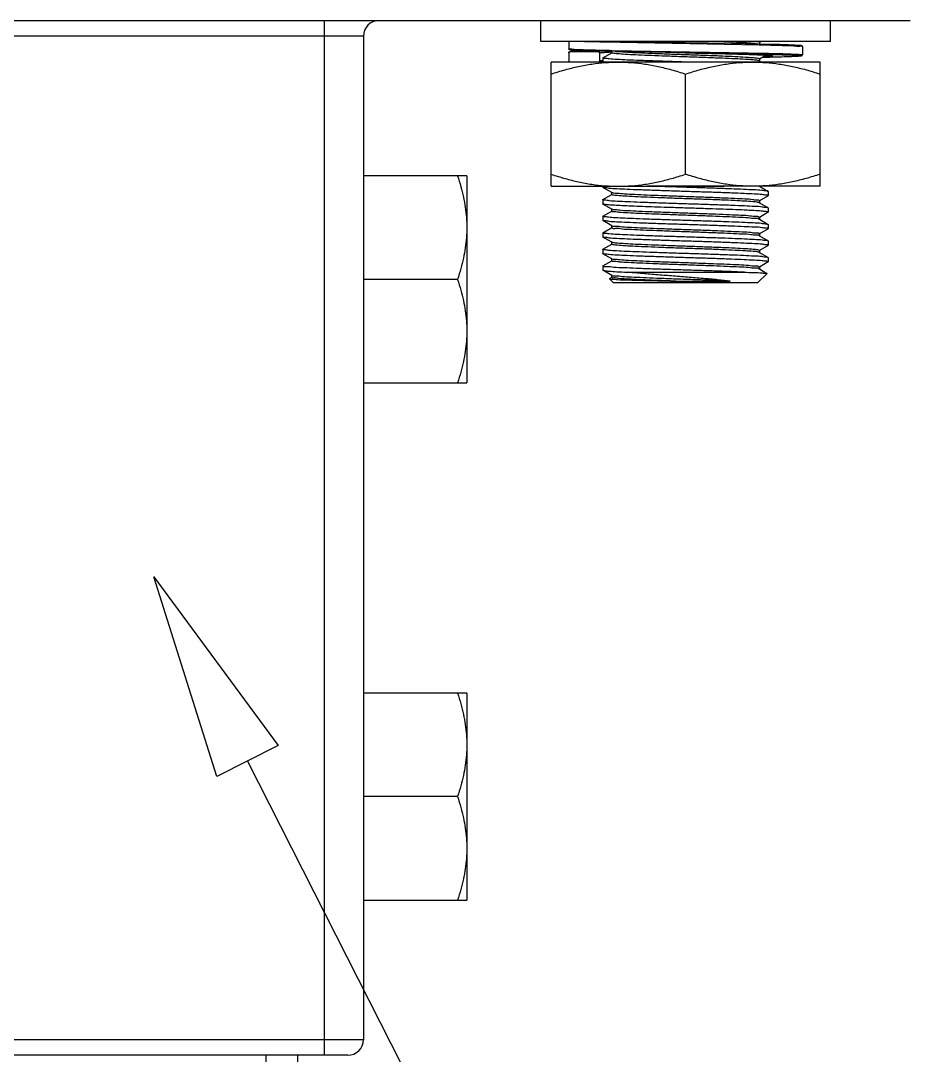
# Model space of a CAD drawing. Extents: x 69728788 to 150676229, y 20327566 to 43663798.
# Drawn here: x 75470162.3 to 75470483.3, y 20765112.2 to 20765485.5 of the extents above; entities that cross this region are included whole.
import ezdxf

# ---------------------------------------------------------------- set-up
doc = ezdxf.new("R2010")
doc.units = 0
doc.header["$LTSCALE"] = 1000
doc.header["$MEASUREMENT"] = 0
doc.layers.get('0').update_dxf_attribs({"linetype": 'CONTINUOUS'})
doc.layers.add('02___PRT_ALL_AXES', color=7, linetype='CONTINUOUS')
doc.layers.add('03___PRT_ALL_CURVES', color=7, linetype='CONTINUOUS')

msp = doc.modelspace()

# ---------------------------------------------------------------- linework, layer by layer
at = {"color": 0, "linetype": 'Continuous'}
for p, q in [((75470483.34, 20765485.54), (75469841.2, 20765485.54)), ((75470271.94, 20765112.2), (75470271.94, 20765485.54)), ((75470285.94, 20765479.94), (75470038.6, 20765479.94)), ((75470285.94, 20765479.94), (75470285.94, 20765117.8)), ((75470360.04, 20765478.07), (75470360.04, 20765475.46)), ((75470362.25, 20765474.87), (75470361.78, 20765474.9)), ((75470362.81, 20765474.84), (75470362.25, 20765474.87)), ((75470363.48, 20765474.81), (75470362.81, 20765474.84)), ((75470364.27, 20765474.77), (75470363.48, 20765474.81)), ((75470365.71, 20765474.72), (75470364.27, 20765474.77)), ((75470368.2, 20765474.64), (75470365.71, 20765474.72)), ((75470365.74, 20765478.07), (75470371.24, 20765477.91)), ((75470371.24, 20765477.91), (75470372.25, 20765477.89)), ((75470372.25, 20765477.89), (75470372.35, 20765477.88)), ((75470372.35, 20765477.88), (75470372.4, 20765477.88)), ((75470372.4, 20765477.88), (75470428.8, 20765476.84)), ((75470375.33, 20765474.83), (75470375.59, 20765474.82)), ((75470375.59, 20765474.82), (75470375.65, 20765474.82)), ((75470375.65, 20765474.82), (75470432.05, 20765473.78)), ((75470381.33, 20765478.07), (75470402.14, 20765477.7)), ((75470386.45, 20765478.07), (75470399.49, 20765477.76)), ((75470386.46, 20765478.07), (75470391.32, 20765477.95)), ((75470391.32, 20765477.95), (75470398.53, 20765477.78)), ((75470398.53, 20765477.78), (75470402.14, 20765477.7)), ((75470399.49, 20765477.76), (75470402.14, 20765477.7)), ((75470402.14, 20765477.7), (75470418.64, 20765477.41)), ((75470402.14, 20765477.7), (75470402.22, 20765477.7)), ((75470428.86, 20765477.7), (75470428.86, 20765477.2)), ((75470428.86, 20765476.83), (75470429.12, 20765476.83)), ((75470429.55, 20765478.07), (75470428.87, 20765477.67)), ((75470429.12, 20765476.83), (75470432.82, 20765476.74)), ((75470444.41, 20765476.2), (75470444.41, 20765473.22)), ((75470360.04, 20765473.96), (75470360.04, 20765473.97)), ((75470360.04, 20765473.96), (75470360.04, 20765470.98)), ((75470370.68, 20765474.34), (75470360.41, 20765474.34)), ((75470370.68, 20765474.57), (75470368.2, 20765474.64)), ((75470383.97, 20765474.28), (75470370.68, 20765474.57)), ((75470371.24, 20765470.98), (75470371.24, 20765473.78)), ((75470371.24, 20765470.98), (75470371.24, 20765470.96)), ((75470372.36, 20765472.1), (75470372.4, 20765472.15)), ((75470372.4, 20765472.15), (75470375.58, 20765473.98)), ((75470375.59, 20765473.96), (75470375.59, 20765474.45)), ((75470395.04, 20765474.09), (75470383.97, 20765474.28)), ((75470399.28, 20765474.01), (75470395.04, 20765474.09)), ((75470399.28, 20765474.01), (75470402.22, 20765473.96)), ((75470402.22, 20765473.96), (75470403, 20765473.94)), ((75470402.22, 20765473.96), (75470403, 20765473.95)), ((75470403, 20765473.95), (75470431.81, 20765473.4)), ((75470405.84, 20765473.88), (75470403, 20765473.94)), ((75470412.93, 20765473.71), (75470405.84, 20765473.88)), ((75470417.77, 20765473.59), (75470412.93, 20765473.71)), ((75470421.82, 20765473.48), (75470417.77, 20765473.59)), ((75470424.36, 20765473.4), (75470421.82, 20765473.48)), ((75470426.5, 20765473.33), (75470424.36, 20765473.4)), ((75470428.26, 20765473.26), (75470426.5, 20765473.33)), ((75470429.69, 20765473.2), (75470428.26, 20765473.26)), ((75470428.8, 20765471.02), (75470428.68, 20765471.07)), ((75470428.81, 20765471.03), (75470429.55, 20765470.6)), ((75470428.86, 20765471.72), (75470428.86, 20765471.03)), ((75470431.32, 20765473.11), (75470428.87, 20765471.7)), ((75470430.49, 20765473.16), (75470429.69, 20765473.2)), ((75470434.9, 20765472.36), (75470429.8, 20765472.24)), ((75470431.18, 20765473.12), (75470430.49, 20765473.16)), ((75470431.76, 20765473.09), (75470431.18, 20765473.12)), ((75470431.32, 20765473.12), (75470431.4, 20765473.11)), ((75470431.4, 20765473.11), (75470432, 20765473.01)), ((75470431.81, 20765473.4), (75470432.04, 20765473.4)), ((75470432.04, 20765473.4), (75470432.09, 20765473.4)), ((75470432.05, 20765473.78), (75470432.1, 20765473.77)), ((75470437.85, 20765472.45), (75470434.9, 20765472.36)), ((75470439.56, 20765472.51), (75470437.85, 20765472.45)), ((75470440.5, 20765472.55), (75470439.56, 20765472.51)), ((75470441.31, 20765472.58), (75470440.5, 20765472.55)), ((75470371.08, 20765470.67), (75470370.86, 20765470.6)), ((75470371.13, 20765470.71), (75470371.08, 20765470.67)), ((75470371.24, 20765470.96), (75470371.13, 20765470.71)), ((75470372.36, 20765470.82), (75470371.95, 20765470.79)), ((75470372.4, 20765425.35), (75470372.36, 20765425.4)), ((75470375.59, 20765423.5), (75470372.4, 20765425.35)), ((75470372.4, 20765420.97), (75470375.58, 20765422.81)), ((75470375.64, 20765423.47), (75470375.59, 20765423.5)), ((75470375.59, 20765422.79), (75470375.59, 20765423.47)), ((75470376, 20765423.37), (75470375.67, 20765423.51)), ((75470428.86, 20765425.8), (75470432.05, 20765423.96)), ((75470432.09, 20765423.91), (75470432.05, 20765423.96)), ((75470372.36, 20765420.92), (75470372.4, 20765420.97)), ((75470372.4, 20765419.37), (75470372.36, 20765419.43)), ((75470375.59, 20765417.53), (75470372.4, 20765419.37)), ((75470428.8, 20765419.85), (75470428.69, 20765419.9)), ((75470428.81, 20765419.86), (75470428.86, 20765419.83)), ((75470428.86, 20765420.55), (75470428.86, 20765419.86)), ((75470428.86, 20765419.83), (75470432.05, 20765417.99)), ((75470432.05, 20765422.36), (75470428.87, 20765420.52)), ((75470372.36, 20765414.95), (75470372.4, 20765415)), ((75470372.4, 20765415), (75470375.58, 20765416.83)), ((75470375.64, 20765417.5), (75470375.59, 20765417.53)), ((75470375.59, 20765416.81), (75470375.59, 20765417.5)), ((75470432.05, 20765416.39), (75470428.87, 20765414.55)), ((75470432.09, 20765417.93), (75470432.05, 20765417.99)), ((75470372.4, 20765413.4), (75470372.36, 20765413.45)), ((75470375.59, 20765411.56), (75470372.4, 20765413.4)), ((75470375.64, 20765411.53), (75470375.59, 20765411.56)), ((75470375.59, 20765410.84), (75470375.59, 20765411.53)), ((75470375.76, 20765411.48), (75470375.74, 20765411.55)), ((75470428.81, 20765413.88), (75470428.86, 20765413.86)), ((75470428.86, 20765414.57), (75470428.86, 20765413.88)), ((75470428.86, 20765413.86), (75470432.05, 20765412.01)), ((75470432.09, 20765411.96), (75470432.05, 20765412.01)), ((75470372.36, 20765408.97), (75470372.4, 20765409.03)), ((75470372.4, 20765409.03), (75470375.58, 20765410.86)), ((75470428.81, 20765407.91), (75470428.81, 20765407.97)), ((75470428.81, 20765407.91), (75470428.86, 20765407.88)), ((75470428.86, 20765408.6), (75470428.86, 20765407.91)), ((75470428.86, 20765407.88), (75470432.05, 20765406.04)), ((75470432.05, 20765410.41), (75470428.87, 20765408.58)), ((75470372.4, 20765407.43), (75470372.36, 20765407.48)), ((75470375.59, 20765405.58), (75470372.4, 20765407.43)), ((75470372.4, 20765403.05), (75470375.58, 20765404.89)), ((75470375.64, 20765405.55), (75470375.59, 20765405.58)), ((75470375.59, 20765404.87), (75470375.59, 20765405.55)), ((75470375.78, 20765405.53), (75470375.66, 20765405.58)), ((75470432.05, 20765404.44), (75470428.87, 20765402.6)), ((75470432.09, 20765405.99), (75470432.05, 20765406.04)), ((75470372.36, 20765403), (75470372.4, 20765403.05)), ((75470372.4, 20765401.45), (75470372.36, 20765401.51)), ((75470375.59, 20765399.61), (75470372.4, 20765401.45)), ((75470428.8, 20765401.92), (75470428.68, 20765401.97)), ((75470428.81, 20765401.94), (75470428.86, 20765401.91)), ((75470428.86, 20765402.63), (75470428.86, 20765401.94)), ((75470428.86, 20765401.91), (75470432.05, 20765400.07)), ((75470432.09, 20765400.01), (75470432.05, 20765400.07)), ((75470372.36, 20765397.03), (75470372.4, 20765397.08)), ((75470372.4, 20765397.08), (75470375.58, 20765398.91)), ((75470375.64, 20765399.58), (75470375.59, 20765399.61)), ((75470375.59, 20765398.89), (75470375.59, 20765399.58)), ((75470375.71, 20765399.48), (75470375.62, 20765399.59)), ((75470428.86, 20765396.65), (75470428.86, 20765395.96)), ((75470432.05, 20765398.47), (75470428.87, 20765396.63)), ((75470372.36, 20765395.53), (75470372.4, 20765395.48)), ((75470375.59, 20765393.64), (75470372.4, 20765395.48)), ((75470374.74, 20765392.46), (75470375.58, 20765392.94)), ((75470375.64, 20765393.61), (75470375.59, 20765393.64)), ((75470375.59, 20765392.92), (75470375.59, 20765393.61)), ((75470381.1, 20765394.79), (75470423.33, 20765394.79)), ((75470428.36, 20765391.05), (75470431.62, 20765394.31)), ((75470428.72, 20765395.92), (75470428.65, 20765396.02)), ((75470428.81, 20765395.96), (75470428.86, 20765395.94)), ((75470428.86, 20765395.94), (75470431.61, 20765394.35)), ((75470431.61, 20765394.35), (75470431.62, 20765394.31)), ((75470376.09, 20765391.05), (75470374.73, 20765392.42)), ((75470376.09, 20765391.05), (75470428.36, 20765391.05)), ((75470398.67, 20765391.55), (75470418.38, 20765391.55)), ((75470285.94, 20765117.8), (75470038.6, 20765117.8)), ((75470280.34, 20765112.2), (75470044.2, 20765112.2)), ((75470250.79, 20765112.2), (75470250.79, 20762077.01)), ((75470262.17, 20765112.2), (75470262.17, 20762077.01))]:
    msp.add_line(p, q, dxfattribs=at)
for points in [[(75470361.78, 20765474.9), (75470361.58, 20765474.91), (75470361.4, 20765474.93), (75470361.23, 20765474.94), (75470361.08, 20765474.95), (75470360.95, 20765474.97), (75470360.83, 20765474.98), (75470360.72, 20765474.99), (75470360.63, 20765475), (75470360.54, 20765475.02), (75470360.47, 20765475.03), (75470360.4, 20765475.05), (75470360.34, 20765475.07), (75470360.27, 20765475.1), (75470360.18, 20765475.15), (75470360.07, 20765475.31), (75470360.04, 20765475.44)], [(75470360.66, 20765474.42), (75470361.22, 20765474.48), (75470362.19, 20765474.54), (75470363.93, 20765474.63), (75470366.04, 20765474.71)], [(75470418.64, 20765477.41), (75470423.75, 20765477.31), (75470428.47, 20765477.21)], [(75470428.47, 20765477.21), (75470432.69, 20765477.11), (75470436.34, 20765477.02), (75470439.34, 20765476.92), (75470441.6, 20765476.82), (75470442.66, 20765476.76), (75470443.2, 20765476.72), (75470443.52, 20765476.69), (75470443.73, 20765476.67), (75470443.87, 20765476.64), (75470443.98, 20765476.62), (75470444.06, 20765476.6), (75470444.14, 20765476.58), (75470444.22, 20765476.54), (75470444.33, 20765476.44), (75470444.41, 20765476.23), (75470444.41, 20765476.2)], [(75470433.39, 20765472.91), (75470433.39, 20765472.91), (75470433.36, 20765472.92), (75470433.31, 20765472.93), (75470433.24, 20765472.94), (75470433.16, 20765472.96), (75470433.05, 20765472.97), (75470432.93, 20765472.99), (75470432.78, 20765473), (75470432.62, 20765473.02), (75470432.44, 20765473.03), (75470432.23, 20765473.05), (75470432.01, 20765473.07), (75470431.76, 20765473.09)], [(75470444.41, 20765473.22), (75470444.41, 20765473.16), (75470444.31, 20765472.96), (75470444.21, 20765472.87), (75470444.13, 20765472.84), (75470444.07, 20765472.81), (75470444, 20765472.8), (75470443.93, 20765472.78), (75470443.84, 20765472.77), (75470443.75, 20765472.75), (75470443.64, 20765472.74), (75470443.51, 20765472.73), (75470443.37, 20765472.71), (75470443.2, 20765472.7), (75470443.01, 20765472.68), (75470442.79, 20765472.67), (75470442.55, 20765472.65), (75470442.28, 20765472.63), (75470441.99, 20765472.62), (75470441.31, 20765472.58)], [(75470371.95, 20765470.79), (75470371.78, 20765470.77), (75470371.62, 20765470.76), (75470371.49, 20765470.74), (75470371.37, 20765470.73), (75470371.27, 20765470.71), (75470371.18, 20765470.7), (75470371.12, 20765470.69)]]:
    msp.add_lwpolyline(points, dxfattribs=at)
at = {"color": 4}
msp.add_lwpolyline([(75470233.02, 20765212.78), (75470210.37, 20765284.8), (75470255.15, 20765224.02)], close=True, dxfattribs=at)
msp.add_lwpolyline([(75470244.09, 20765218.4), (75470423.22, 20764865.6)], dxfattribs=at)
at = {"color": 0, "linetype": 'Continuous'}
for centre, start, end in [((75470291.54, 20765479.94), 90, 180), ((75470280.34, 20765117.8), 270, 0)]:
    msp.add_arc(centre, 5.6, start, end, dxfattribs=at)
for points, start_tangent, end_tangent in [([(75470360.04, 20765475.46), (75470360.44, 20765475.36), (75470361.63, 20765475.26), (75470363.49, 20765475.16), (75470365.78, 20765475.08), (75470368.38, 20765475), (75470371.13, 20765474.93), (75470373.96, 20765474.86), (75470375.33, 20765474.83)], (0.000812, -1), (0.999759, -0.021948)), ([(75470366.03, 20765474.71), (75470363.95, 20765474.63), (75470362.03, 20765474.53), (75470360.82, 20765474.44), (75470360.41, 20765474.34)], (-0.999134, -0.041598), (-0.00163, -0.999999)), ([(75470427.67, 20765477.22), (75470425.77, 20765477.41), (75470422.63, 20765477.61), (75470418.57, 20765477.81), (75470413.78, 20765478.02), (75470412.37, 20765478.07)], (-0.998972, 0.045339), (-0.999262, 0.038405)), ([(75470428.8, 20765477.74), (75470428.81, 20765477.75), (75470427.86, 20765477.96), (75470426.69, 20765478.04)], (0.580061, 0.814573), (-0.993596, 0.112994)), ([(75470428.8, 20765476.84), (75470428.83, 20765476.84)], (0.999751, -0.022298), (0.999751, -0.02232)), ([(75470428.83, 20765476.84), (75470428.86, 20765476.83)], (0.999751, -0.02232), (0.99975, -0.022351)), ([(75470432.82, 20765476.74), (75470436.33, 20765476.65), (75470439.45, 20765476.55), (75470441.86, 20765476.45), (75470443.48, 20765476.35), (75470444.31, 20765476.25), (75470444.31, 20765476.2)], (0.999753, -0.022244), (0.014583, -0.999894)), ([(75470360.04, 20765473.97), (75470360.07, 20765474.1), (75470360.15, 20765474.23), (75470360.27, 20765474.31), (75470360.41, 20765474.34)], (0.022015, 0.999758), (1, 0.000012)), ([(75470360.41, 20765470.6), (75470360.27, 20765470.63), (75470360.15, 20765470.71), (75470360.07, 20765470.83), (75470360.04, 20765470.98)], (-1, 0.000009), (0, 1)), ([(75470371.97, 20765474.54), (75470371.76, 20765474.52), (75470371.22, 20765474.47), (75470370.9, 20765474.42), (75470370.73, 20765474.38), (75470370.68, 20765474.34)], (-0.996851, -0.079298), (-0.000108, -1)), ([(75470370.68, 20765474.34), (75470370.85, 20765474.31), (75470371.01, 20765474.23), (75470371.13, 20765474.1), (75470371.21, 20765473.95), (75470371.24, 20765473.78)], (1, 0.000001), (0, -1)), ([(75470375.58, 20765474.16), (75470374.21, 20765474.09), (75470373.09, 20765474.02), (75470372.3, 20765473.96), (75470371.77, 20765473.91), (75470371.45, 20765473.86), (75470371.29, 20765473.82), (75470371.24, 20765473.78)], (-0.998986, -0.045029), (-0.000052, -1)), ([(75470372.36, 20765471.15), (75470371.58, 20765471.08), (75470371.24, 20765470.98)], (-0.986244, -0.165296), (-0.000736, -1)), ([(75470402.22, 20765470.6), (75470396.74, 20765470.78), (75470391.02, 20765470.97), (75470385.75, 20765471.16), (75470381.2, 20765471.34), (75470377.49, 20765471.53), (75470374.67, 20765471.72), (75470372.93, 20765471.91), (75470372.36, 20765472.09)], (-0.999492, 0.031868), (-0.050502, 0.998724)), ([(75470372.36, 20765472.09), (75470372.36, 20765472.1)], (-0.050503, 0.998724), (0, 1)), ([(75470375.59, 20765474.16), (75470375.58, 20765474.16)], (-0.998988, -0.044986), (-0.998986, -0.04503)), ([(75470375.62, 20765474.16), (75470375.59, 20765474.16)], (-0.998993, -0.044859), (-0.998988, -0.044985)), ([(75470428.68, 20765471.07), (75470428.33, 20765471.16), (75470426.64, 20765471.37), (75470423.85, 20765471.57), (75470420.09, 20765471.77), (75470415.54, 20765471.97), (75470410.39, 20765472.17), (75470404.88, 20765472.37), (75470399.24, 20765472.58), (75470393.74, 20765472.78), (75470388.62, 20765472.98), (75470384.11, 20765473.18), (75470380.41, 20765473.38), (75470377.68, 20765473.58), (75470376.06, 20765473.78), (75470375.61, 20765473.97)], (-0.943848, 0.33038), (-0.613481, 0.789709)), ([(75470426.06, 20765472.15), (75470423.85, 20765472.31), (75470420.09, 20765472.52), (75470415.54, 20765472.72), (75470410.39, 20765472.92), (75470404.88, 20765473.12), (75470399.24, 20765473.32), (75470393.74, 20765473.52), (75470388.62, 20765473.72), (75470384.11, 20765473.93), (75470380.41, 20765474.13), (75470377.68, 20765474.33), (75470376.9, 20765474.37)], (-0.997868, 0.065264), (-0.995147, 0.098398)), ([(75470403, 20765473.94), (75470403.44, 20765473.93), (75470406.64, 20765473.86), (75470409.91, 20765473.79), (75470413.25, 20765473.71), (75470416.68, 20765473.62), (75470420.12, 20765473.53), (75470423.56, 20765473.43), (75470426.72, 20765473.32), (75470429.37, 20765473.22), (75470431.32, 20765473.12)], (0.999741, -0.022737), (0.990934, -0.134352)), ([(75470428.85, 20765471.72), (75470428.33, 20765471.91), (75470426.64, 20765472.11), (75470426.06, 20765472.15)], (-0.48086, 0.876797), (-0.997868, 0.065264)), ([(75470432.09, 20765473.4), (75470434.52, 20765473.33), (75470437.88, 20765473.23), (75470440.54, 20765473.14), (75470442.48, 20765473.04), (75470443.65, 20765472.94), (75470444.04, 20765472.84), (75470443.63, 20765472.74), (75470442.45, 20765472.64), (75470440.49, 20765472.55), (75470437.82, 20765472.45), (75470434.48, 20765472.35), (75470430.76, 20765472.26), (75470429.8, 20765472.24)], (0.999709, -0.024139), (-0.999744, -0.022638)), ([(75470432, 20765473.01), (75470432.79, 20765473), (75470433.49, 20765472.9), (75470433.5, 20765472.79), (75470432.81, 20765472.68), (75470431.44, 20765472.58), (75470430.28, 20765472.49)], (0.991548, -0.129742), (-0.99958, -0.028996)), ([(75470432.3, 20765473.07), (75470431.1, 20765472.95), (75470431.03, 20765472.94)], (-0.997933, 0.064259), (-0.990272, -0.139145)), ([(75470432.1, 20765473.77), (75470434.81, 20765473.71), (75470438.2, 20765473.61), (75470440.88, 20765473.51), (75470442.84, 20765473.41), (75470444.02, 20765473.31), (75470444.41, 20765473.22)], (0.999719, -0.023686), (0.185176, -0.982705)), ([(75470432.09, 20765422.42), (75470431.52, 20765422.6), (75470429.82, 20765422.79), (75470427.06, 20765422.97), (75470423.34, 20765423.16), (75470418.82, 20765423.35), (75470413.65, 20765423.53), (75470408.05, 20765423.72), (75470402.22, 20765423.91), (75470396.4, 20765424.09), (75470390.8, 20765424.28), (75470385.63, 20765424.47), (75470381.11, 20765424.65), (75470377.39, 20765424.84), (75470374.63, 20765425.03), (75470372.93, 20765425.21), (75470372.37, 20765425.33)], (-0.050562, 0.998721), (-0.439744, 0.898123)), ([(75470428.69, 20765419.9), (75470428.26, 20765420), (75470426.5, 20765420.2), (75470423.65, 20765420.4), (75470419.85, 20765420.61), (75470415.25, 20765420.81), (75470410.07, 20765421.01), (75470404.55, 20765421.21), (75470398.91, 20765421.41), (75470393.43, 20765421.61), (75470388.34, 20765421.81), (75470383.87, 20765422.02), (75470380.22, 20765422.22), (75470377.56, 20765422.42), (75470376, 20765422.62), (75470375.62, 20765422.81)], (-0.952949, 0.303131), (-0.642644, 0.766165)), ([(75470428.86, 20765420.55), (75470428.26, 20765420.75), (75470426.5, 20765420.95), (75470423.65, 20765421.15), (75470419.85, 20765421.35), (75470415.25, 20765421.55), (75470410.07, 20765421.76), (75470404.55, 20765421.96), (75470398.91, 20765422.16), (75470393.43, 20765422.36), (75470388.34, 20765422.56), (75470383.87, 20765422.76), (75470380.22, 20765422.96), (75470377.56, 20765423.17), (75470376, 20765423.37)], (0.000602, 1), (-0.941401, 0.337289)), ([(75470372.36, 20765420.91), (75470372.36, 20765420.92)], (-0.050198, 0.998739), (0, 1)), ([(75470432.08, 20765418), (75470431.53, 20765418.12), (75470429.86, 20765418.3), (75470427.15, 20765418.49), (75470423.5, 20765418.67), (75470419.04, 20765418.86), (75470413.88, 20765419.05), (75470408.33, 20765419.23), (75470402.59, 20765419.41), (75470396.77, 20765419.6), (75470391.06, 20765419.79), (75470385.8, 20765419.98), (75470381.28, 20765420.17), (75470377.53, 20765420.35), (75470374.68, 20765420.54), (75470372.93, 20765420.73), (75470372.36, 20765420.91)], (-0.44984, 0.893109), (-0.050197, 0.998739)), ([(75470394.49, 20765418.18), (75470389.9, 20765418.34), (75470385.63, 20765418.49), (75470381.81, 20765418.65), (75470378.53, 20765418.8), (75470375.88, 20765418.96), (75470373.94, 20765419.12), (75470372.76, 20765419.27), (75470372.38, 20765419.36)], (-0.999457, 0.032936), (-0.630908, 0.775858)), ([(75470432.09, 20765422.41), (75470432.09, 20765422.42)], (0, 1), (-0.050563, 0.998721)), ([(75470395.33, 20765415.57), (75470390.07, 20765415.77), (75470385.36, 20765415.97), (75470381.4, 20765416.17), (75470378.37, 20765416.37), (75470376.41, 20765416.58), (75470375.61, 20765416.78), (75470375.62, 20765416.79)], (-0.999318, 0.036929), (0.642637, 0.766171)), ([(75470395.33, 20765416.32), (75470390.07, 20765416.52), (75470385.36, 20765416.72), (75470381.4, 20765416.92), (75470378.37, 20765417.12), (75470376.41, 20765417.32), (75470375.61, 20765417.48)], (-0.999318, 0.036929), (-0.631336, 0.77551)), ([(75470432.09, 20765416.45), (75470431.59, 20765416.61), (75470430.11, 20765416.79), (75470427.69, 20765416.96), (75470424.42, 20765417.14), (75470420.41, 20765417.31), (75470415.78, 20765417.48), (75470410.71, 20765417.66), (75470405.35, 20765417.83), (75470399.88, 20765418.01), (75470394.49, 20765418.18)], (-0.05872, 0.998275), (-0.999457, 0.032936)), ([(75470428.77, 20765414.52), (75470428.61, 20765414.7), (75470427.25, 20765414.9), (75470424.78, 20765415.11), (75470421.29, 20765415.31), (75470416.95, 20765415.51), (75470411.95, 20765415.71), (75470406.52, 20765415.91), (75470400.9, 20765416.11), (75470395.33, 20765416.32)], (-0.491794, 0.870711), (-0.999318, 0.036929)), ([(75470428.74, 20765413.83), (75470428.61, 20765413.96), (75470427.25, 20765414.16), (75470424.78, 20765414.36), (75470421.29, 20765414.56), (75470416.95, 20765414.76), (75470411.95, 20765414.96), (75470406.52, 20765415.17), (75470400.9, 20765415.37), (75470395.33, 20765415.57)], (-0.623148, 0.782104), (-0.999318, 0.036929)), ([(75470432.09, 20765416.44), (75470432.09, 20765416.45)], (0, 1), (-0.05872, 0.998275)), ([(75470394.49, 20765413.7), (75470389.26, 20765413.88), (75470384.44, 20765414.06), (75470380.29, 20765414.24), (75470376.91, 20765414.41), (75470374.41, 20765414.59), (75470372.88, 20765414.77), (75470372.36, 20765414.94)], (-0.999457, 0.032936), (-0.056644, 0.998394)), ([(75470372.36, 20765414.94), (75470372.36, 20765414.95)], (-0.056644, 0.998394), (0, 1)), ([(75470432.09, 20765410.48), (75470431.52, 20765410.65), (75470429.82, 20765410.84), (75470427.06, 20765411.03), (75470423.34, 20765411.21), (75470418.82, 20765411.4), (75470413.65, 20765411.59), (75470408.05, 20765411.77), (75470402.22, 20765411.96), (75470396.4, 20765412.15), (75470390.8, 20765412.33), (75470385.63, 20765412.52), (75470381.11, 20765412.71), (75470377.39, 20765412.89), (75470374.63, 20765413.08), (75470372.93, 20765413.27), (75470372.37, 20765413.39)], (-0.050562, 0.998721), (-0.439744, 0.898123)), ([(75470428.8, 20765408.64), (75470428.81, 20765408.66), (75470427.86, 20765408.86), (75470425.77, 20765409.06), (75470422.63, 20765409.26), (75470418.57, 20765409.46), (75470413.78, 20765409.67), (75470408.47, 20765409.87), (75470402.89, 20765410.07), (75470397.27, 20765410.27), (75470391.88, 20765410.47), (75470386.95, 20765410.67), (75470382.7, 20765410.88), (75470379.33, 20765411.08), (75470376.98, 20765411.28), (75470375.76, 20765411.48)], (0.580286, 0.814413), (-0.375024, 0.927015)), ([(75470432.08, 20765412.03), (75470431.47, 20765412.15), (75470429.6, 20765412.35), (75470426.57, 20765412.55), (75470422.6, 20765412.74), (75470417.83, 20765412.93), (75470412.33, 20765413.12), (75470406.4, 20765413.32), (75470400.4, 20765413.51), (75470394.49, 20765413.7)], (-0.402552, 0.915397), (-0.999457, 0.032936)), ([(75470372.36, 20765408.96), (75470372.36, 20765408.97)], (-0.050245, 0.998737), (0, 1)), ([(75470432.08, 20765406.05), (75470431.53, 20765406.17), (75470429.86, 20765406.36), (75470427.16, 20765406.54), (75470423.51, 20765406.73), (75470419.04, 20765406.91), (75470413.89, 20765407.1), (75470408.33, 20765407.28), (75470402.6, 20765407.47), (75470396.78, 20765407.65), (75470391.07, 20765407.84), (75470385.8, 20765408.03), (75470381.27, 20765408.22), (75470377.53, 20765408.41), (75470374.68, 20765408.6), (75470372.93, 20765408.79), (75470372.36, 20765408.96)], (-0.449883, 0.893087), (-0.050246, 0.998737)), ([(75470428.81, 20765407.97), (75470427.86, 20765408.11), (75470425.77, 20765408.32), (75470422.63, 20765408.52), (75470418.57, 20765408.72), (75470413.78, 20765408.92), (75470408.47, 20765409.12), (75470402.89, 20765409.32), (75470397.27, 20765409.52), (75470391.88, 20765409.73), (75470386.95, 20765409.93), (75470382.7, 20765410.13), (75470379.33, 20765410.33), (75470376.98, 20765410.53), (75470375.76, 20765410.73), (75470375.73, 20765410.86)], (-0.394986, 0.918687), (-0.127461, 0.991844)), ([(75470432.09, 20765410.47), (75470432.09, 20765410.48)], (0, 1), (-0.050563, 0.998721)), ([(75470432.09, 20765404.5), (75470431.52, 20765404.68), (75470429.82, 20765404.87), (75470427.06, 20765405.05), (75470423.34, 20765405.24), (75470418.82, 20765405.43), (75470413.65, 20765405.61), (75470408.05, 20765405.8), (75470402.22, 20765405.99), (75470396.4, 20765406.17), (75470390.8, 20765406.36), (75470385.63, 20765406.55), (75470381.11, 20765406.73), (75470377.39, 20765406.92), (75470374.63, 20765407.11), (75470372.93, 20765407.29), (75470372.37, 20765407.41)], (-0.050562, 0.998721), (-0.439744, 0.898123)), ([(75470428.68, 20765401.97), (75470428.33, 20765402.07), (75470426.64, 20765402.27), (75470423.85, 20765402.47), (75470420.1, 20765402.67), (75470415.54, 20765402.88), (75470410.39, 20765403.08), (75470404.88, 20765403.28), (75470399.24, 20765403.48), (75470393.74, 20765403.68), (75470388.62, 20765403.88), (75470384.11, 20765404.08), (75470380.41, 20765404.29), (75470377.68, 20765404.49), (75470376.06, 20765404.69), (75470375.61, 20765404.88)], (-0.94381, 0.330487), (-0.61327, 0.789874)), ([(75470428.85, 20765402.62), (75470428.33, 20765402.82), (75470426.64, 20765403.02), (75470423.85, 20765403.22), (75470420.1, 20765403.42), (75470415.54, 20765403.62), (75470410.39, 20765403.82), (75470404.88, 20765404.02), (75470399.24, 20765404.23), (75470393.74, 20765404.43), (75470388.62, 20765404.63), (75470384.11, 20765404.83), (75470380.41, 20765405.03), (75470377.68, 20765405.23), (75470376.06, 20765405.44), (75470375.78, 20765405.53)], (-0.481675, 0.87635), (-0.930204, 0.367043)), ([(75470432.09, 20765404.49), (75470432.09, 20765404.5)], (0, 1), (-0.050563, 0.998721)), ([(75470372.36, 20765402.99), (75470372.36, 20765403)], (-0.051676, 0.998664), (0, 1)), ([(75470432.08, 20765400.08), (75470431.51, 20765400.2), (75470429.76, 20765400.39), (75470426.91, 20765400.58), (75470423.16, 20765400.77), (75470418.64, 20765400.95), (75470413.4, 20765401.14), (75470407.69, 20765401.33), (75470401.87, 20765401.52), (75470396.13, 20765401.7), (75470390.59, 20765401.89), (75470385.44, 20765402.07), (75470380.96, 20765402.26), (75470377.3, 20765402.44), (75470374.59, 20765402.63), (75470372.92, 20765402.81), (75470372.36, 20765402.99)], (-0.43573, 0.900078), (-0.051676, 0.998664)), ([(75470432.09, 20765398.53), (75470431.52, 20765398.71), (75470429.82, 20765398.89), (75470427.06, 20765399.08), (75470423.34, 20765399.27), (75470418.82, 20765399.45), (75470413.65, 20765399.64), (75470408.05, 20765399.83), (75470402.22, 20765400.01), (75470396.4, 20765400.2), (75470390.8, 20765400.39), (75470385.63, 20765400.57), (75470381.11, 20765400.76), (75470377.39, 20765400.95), (75470374.63, 20765401.13), (75470372.93, 20765401.32), (75470372.37, 20765401.44)], (-0.050562, 0.998721), (-0.439744, 0.898123)), ([(75470423.33, 20765394.79), (75470418.63, 20765394.98), (75470413.24, 20765395.17), (75470407.4, 20765395.37), (75470401.35, 20765395.56), (75470395.33, 20765395.75), (75470389.59, 20765395.95), (75470384.38, 20765396.14), (75470379.91, 20765396.34), (75470376.36, 20765396.53), (75470373.87, 20765396.72), (75470372.56, 20765396.92), (75470372.48, 20765397.07)], (-0.998989, 0.04495), (-0.304567, 0.952491)), ([(75470428.65, 20765396.02), (75470427.36, 20765396.23), (75470424.95, 20765396.43), (75470421.52, 20765396.63), (75470417.23, 20765396.83), (75470412.26, 20765397.03), (75470406.85, 20765397.23), (75470401.23, 20765397.44), (75470395.65, 20765397.64), (75470390.37, 20765397.84), (75470385.62, 20765398.04), (75470381.61, 20765398.24), (75470378.52, 20765398.44), (75470376.5, 20765398.64), (75470375.62, 20765398.85), (75470375.63, 20765398.86)], (-0.621634, 0.783308), (0.628386, 0.777902)), ([(75470428.74, 20765396.61), (75470428.65, 20765396.77), (75470427.36, 20765396.97), (75470424.95, 20765397.17), (75470421.52, 20765397.38), (75470417.23, 20765397.58), (75470412.26, 20765397.78), (75470406.85, 20765397.98), (75470401.23, 20765398.18), (75470395.65, 20765398.38), (75470390.37, 20765398.58), (75470385.62, 20765398.79), (75470381.61, 20765398.99), (75470378.52, 20765399.19), (75470376.5, 20765399.39), (75470375.71, 20765399.48)], (-0.345177, 0.938538), (-0.94902, 0.315215)), ([(75470432.09, 20765398.52), (75470432.09, 20765398.53)], (0, 1), (-0.050563, 0.998721)), ([(75470372.41, 20765395.49), (75470372.93, 20765395.35), (75470374.63, 20765395.16), (75470377.38, 20765394.97), (75470381.1, 20765394.79)], (0.884368, -0.466791), (0.998987, -0.044991)), ([(75470398.67, 20765391.55), (75470393.48, 20765391.74), (75470388.65, 20765391.93), (75470384.36, 20765392.13), (75470380.78, 20765392.32), (75470378.06, 20765392.51), (75470376.32, 20765392.7), (75470375.61, 20765392.89), (75470375.61, 20765392.9)], (-0.999352, 0.035994), (0.626426, 0.779481)), ([(75470418.38, 20765391.55), (75470413.59, 20765391.75), (75470408.3, 20765391.95), (75470402.74, 20765392.15), (75470397.16, 20765392.35), (75470391.8, 20765392.56), (75470386.91, 20765392.76), (75470382.69, 20765392.96), (75470379.33, 20765393.16), (75470376.99, 20765393.36), (75470375.77, 20765393.56), (75470375.73, 20765393.64)], (-0.998994, 0.044847), (-0.3027, 0.953086)), ([(75470418.38, 20765391.55), (75470413.81, 20765392.03), (75470408.55, 20765392.5), (75470402.91, 20765392.96), (75470397.19, 20765393.42), (75470391.49, 20765393.87), (75470386.01, 20765394.33), (75470381.1, 20765394.79)], (-0.993618, 0.112801), (-0.995127, 0.098603)), ([(75470423.33, 20765394.79), (75470426.95, 20765394.67), (75470429.6, 20765394.55), (75470431.17, 20765394.43), (75470431.63, 20765394.33)], (0.999576, -0.029101), (-0.572034, -0.82023)), ([(75470374.73, 20765392.42), (75470375.42, 20765392.3), (75470377.21, 20765392.17), (75470380.03, 20765392.05), (75470383.75, 20765391.93), (75470388.25, 20765391.8), (75470393.33, 20765391.68), (75470398.67, 20765391.55)], (0.707102, -0.707111), (0.999741, -0.022759))]:
    msp.add_spline(points, degree=3, dxfattribs=dict(at, start_tangent=start_tangent, end_tangent=end_tangent))
msp.add_open_spline([(75470432.08, 20765423.97), (75470431.99, 20765424.15), (75470430.97, 20765424), (75470429.49, 20765424.43), (75470426.56, 20765424.45), (75470422.91, 20765424.69), (75470418.39, 20765424.85), (75470413.26, 20765425.04), (75470407.67, 20765425.23), (75470401.91, 20765425.41), (75470396.21, 20765425.59), (75470392.23, 20765425.72), (75470390.17, 20765425.79), (75470389.96, 20765425.8)], degree=3, knots=[0, 0, 0, 0, 0.027815, 0.112951, 0.250907, 0.43217, 0.649711, 0.902138, 1.176792, 1.457527, 1.735292, 2.002231, 2.033359, 2.033359, 2.033359, 2.033359], dxfattribs=at)
at = {"layer": '02___PRT_ALL_AXES', "color": 0, "linetype": 'Continuous'}
for p, q in [((75470349.96, 20765478.07), (75470349.96, 20765485.54)), ((75470454.49, 20765478.07), (75470454.49, 20765485.54)), ((75470454.49, 20765478.07), (75470349.96, 20765478.07)), ((75470372.36, 20765472.1), (75470372.36, 20765470.6)), ((75470353.69, 20765425.8), (75470353.69, 20765470.6)), ((75470450.76, 20765470.6), (75470353.69, 20765470.6)), ((75470450.76, 20765425.8), (75470450.76, 20765470.6)), ((75470402.22, 20765430.14), (75470402.22, 20765466.27)), ((75470402.22, 20765430.14), (75470402.22, 20765436.28)), ((75470323.27, 20765429.54), (75470285.94, 20765429.54)), ((75470323.27, 20765429.54), (75470323.27, 20765354.87)), ((75470353.69, 20765425.8), (75470416.13, 20765425.8)), ((75470372.36, 20765425.8), (75470372.36, 20765425.4)), ((75470450.76, 20765425.8), (75470388.32, 20765425.8)), ((75470432.09, 20765423.91), (75470432.09, 20765422.41)), ((75470372.36, 20765420.92), (75470372.36, 20765419.43)), ((75470432.09, 20765417.93), (75470432.09, 20765416.44)), ((75470372.36, 20765414.95), (75470372.36, 20765413.45)), ((75470432.09, 20765411.96), (75470432.09, 20765410.47)), ((75470372.36, 20765408.97), (75470372.36, 20765407.48)), ((75470432.09, 20765405.99), (75470432.09, 20765404.49)), ((75470372.36, 20765403), (75470372.36, 20765401.51)), ((75470372.36, 20765397.03), (75470372.36, 20765395.53)), ((75470432.09, 20765400.01), (75470432.09, 20765398.52)), ((75470319.93, 20765392.2), (75470285.94, 20765392.2)), ((75470285.94, 20765354.87), (75470323.27, 20765354.87)), ((75470323.27, 20765242.87), (75470285.94, 20765242.87)), ((75470323.27, 20765242.87), (75470323.27, 20765168.2)), ((75470319.93, 20765205.54), (75470285.94, 20765205.54)), ((75470285.94, 20765168.2), (75470323.27, 20765168.2))]:
    msp.add_line(p, q, dxfattribs=at)
for points, start_tangent, end_tangent in [([(75470353.69, 20765466.27), (75470358.75, 20765467.82), (75470363.63, 20765469.02), (75470368.43, 20765469.89), (75470373.2, 20765470.42), (75470377.96, 20765470.6)], (0.948683, 0.316228), (1, 0.000001)), ([(75470377.96, 20765470.6), (75470382.72, 20765470.42), (75470387.49, 20765469.89), (75470392.28, 20765469.02), (75470397.16, 20765467.82), (75470402.22, 20765466.27)], (1, 0), (0.948683, -0.316228)), ([(75470402.22, 20765466.27), (75470407.29, 20765467.82), (75470412.17, 20765469.02), (75470416.96, 20765469.89), (75470421.73, 20765470.42), (75470426.49, 20765470.6)], (0.948683, 0.316228), (1, 0.000001)), ([(75470426.49, 20765470.6), (75470431.25, 20765470.42), (75470436.02, 20765469.89), (75470440.82, 20765469.02), (75470445.7, 20765467.82), (75470450.76, 20765466.27)], (1, 0), (0.948683, -0.316228)), ([(75470353.69, 20765430.14), (75470358.75, 20765428.59), (75470363.63, 20765427.38), (75470368.43, 20765426.51), (75470373.2, 20765425.98), (75470377.96, 20765425.8)], (0.948683, -0.316228), (1, -0.000001)), ([(75470377.96, 20765425.8), (75470382.72, 20765425.98), (75470387.49, 20765426.51), (75470392.28, 20765427.38), (75470397.16, 20765428.59), (75470402.22, 20765430.14)], (1, 0), (0.948683, 0.316228)), ([(75470426.49, 20765425.8), (75470421.73, 20765425.98), (75470416.96, 20765426.51), (75470412.17, 20765427.38), (75470407.29, 20765428.59), (75470402.22, 20765430.14)], (-1, 0), (-0.948683, 0.316228)), ([(75470450.76, 20765430.14), (75470445.7, 20765428.59), (75470440.82, 20765427.38), (75470436.02, 20765426.51), (75470431.25, 20765425.98), (75470426.49, 20765425.8)], (-0.948683, -0.316228), (-1, -0.000001)), ([(75470319.93, 20765429.54), (75470321.13, 20765425.64), (75470322.05, 20765421.89), (75470322.72, 20765418.2), (75470323.13, 20765414.53), (75470323.27, 20765410.87)], (0.316228, -0.948683), (0, -1)), ([(75470323.27, 20765410.87), (75470323.13, 20765407.21), (75470322.72, 20765403.54), (75470322.05, 20765399.85), (75470321.13, 20765396.09), (75470319.93, 20765392.2)], (-0.000001, -1), (-0.316228, -0.948683)), ([(75470319.93, 20765392.2), (75470321.13, 20765388.31), (75470322.05, 20765384.55), (75470322.72, 20765380.87), (75470323.13, 20765377.2), (75470323.27, 20765373.54)], (0.316228, -0.948683), (0, -1)), ([(75470323.27, 20765373.54), (75470323.13, 20765369.87), (75470322.72, 20765366.21), (75470322.05, 20765362.52), (75470321.13, 20765358.76), (75470319.93, 20765354.87)], (-0.000001, -1), (-0.316228, -0.948683)), ([(75470319.93, 20765242.87), (75470321.13, 20765238.98), (75470322.05, 20765235.22), (75470322.72, 20765231.53), (75470323.13, 20765227.87), (75470323.27, 20765224.2)], (0.316228, -0.948683), (0, -1)), ([(75470323.27, 20765224.2), (75470323.13, 20765220.54), (75470322.72, 20765216.87), (75470322.05, 20765213.18), (75470321.13, 20765209.43), (75470319.93, 20765205.54)], (-0.000001, -1), (-0.316228, -0.948683)), ([(75470319.93, 20765205.54), (75470321.13, 20765201.64), (75470322.05, 20765197.89), (75470322.72, 20765194.2), (75470323.13, 20765190.53), (75470323.27, 20765186.87)], (0.316228, -0.948683), (0, -1)), ([(75470323.27, 20765186.87), (75470323.13, 20765183.21), (75470322.72, 20765179.54), (75470322.05, 20765175.85), (75470321.13, 20765172.09), (75470319.93, 20765168.2)], (-0.000001, -1), (-0.316228, -0.948683))]:
    msp.add_spline(points, degree=3, dxfattribs=dict(at, start_tangent=start_tangent, end_tangent=end_tangent))
at = {"layer": '03___PRT_ALL_CURVES', "color": 0, "linetype": 'Continuous'}
for p, q in [((75470323.27, 20765429.54), (75470323.27, 20765354.87)), ((75470323.27, 20765242.87), (75470323.27, 20765168.2))]:
    msp.add_line(p, q, dxfattribs=at)

doc.saveas('drawing.dxf')
